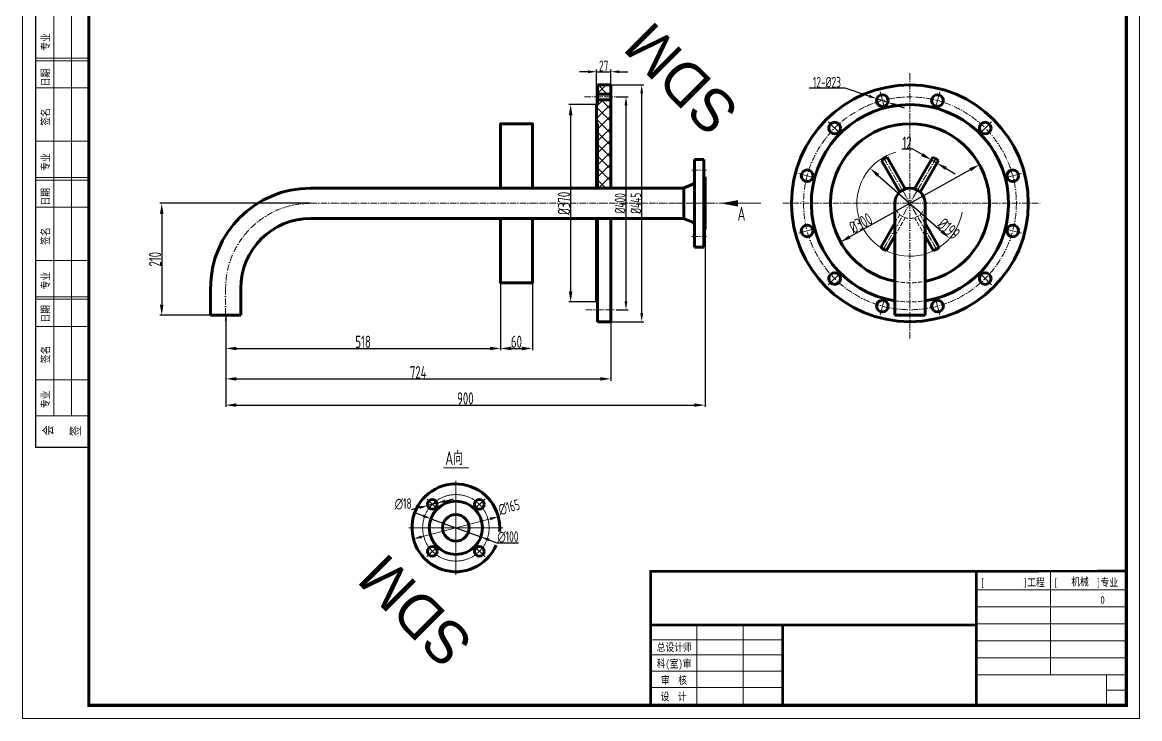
# Model space of a CAD drawing. Header units: millimetres. Extents: x -111403 to -40877, y -22 to 26358.
# Drawn here: x -52827 to -50727, y 17 to 1326 of the extents above; entities that cross this region are included whole.
import ezdxf

# ---------------------------------------------------------------- set-up
doc = ezdxf.new("R2010")
doc.units = ezdxf.units.MM
doc.header["$PDMODE"] = 34
doc.header["$PDSIZE"] = -6
for name, pattern in [('ACAD_ISO02W100', [11, 8, -3]), ('ACAD_ISO10W100', [18.7, 12, -3, 0.7, -3]), ('ACAD_ISO12W100', [22.4, 12, -3, 0.7, -3, 0.7, -3])]:
    doc.linetypes.add(name, pattern=pattern)
doc.layers.add('SDMDI', color=253, linetype='Continuous')
for name, color, linetype, lineweight in [('TK', 7, 'Continuous', 20), ('双点划线', 3, 'ACAD_ISO12W100', 18), ('标注', 7, 'Continuous', 18), ('粗实线', 2, 'Continuous', 70), ('细线', 4, 'Continuous', 13), ('虚线', 6, 'ACAD_ISO02W100', 18)]:
    doc.layers.add(name, color=color, linetype=linetype, lineweight=lineweight)
doc.styles.add('HGCAD', font='gbenor.shx', dxfattribs={"width": 0.75, "bigfont": 'gbcbig.shx'})
doc.styles.add('sdmdi', font='STCAIYUN.TTF', dxfattribs={"height": 16})
doc.styles.add('宋体', font='SimSun.ttf', dxfattribs={"width": 0.7})
doc.dimstyles.new('HGCAD$0', dxfattribs={"dimtxt": 20, "dimasz": 16, "dimexe": 4, "dimexo": 1, "dimgap": 1, "dimtad": 1, "dimtoh": 1, "dimdec": 0, "dimdsep": 46, "dimtxsty": 'HGCAD', "dimcen": 0, "dimadec": 1, "dimazin": 0, "dimtfac": 1, "dimtdec": 0, "dimtmove": 0, "dimatfit": 1, "dimfxl": 0, "dimarcsym": 0})
doc.dimstyles.new('HGCAD$3', dxfattribs={"dimtxt": 20, "dimasz": 16, "dimexe": 4, "dimexo": 1, "dimgap": 1, "dimtad": 1, "dimtoh": 1, "dimdec": 0, "dimdsep": 46, "dimtxsty": 'HGCAD', "dimcen": 0, "dimadec": 1, "dimazin": 0, "dimtfac": 1, "dimtdec": 0, "dimtmove": 0, "dimatfit": 1, "dimfxl": 0, "dimarcsym": 0})

# ---------------------------------------------------------------- blocks, each defined once
blk = doc.blocks.new('*D7')
at = {"layer": 'Defpoints', "color": 0}
for p in [(-51028.3, 1058.8), (-51289.5, 913.2)]:
    blk.add_point(p, dxfattribs=at)
at = {"layer": '标注', "color": 0, "lineweight": -2}
blk.add_line((-51045.8, 1049.1), (-51272, 923), dxfattribs=at)
at = {"layer": '标注', "color": 0}
for points in [[(-51047.4, 1052), (-51044.2, 1046.1), (-51028.3, 1058.8)], [(-51273.6, 925.9), (-51270.4, 920), (-51289.5, 913.2)]]:
    blk.add_solid(points, dxfattribs=at)
at = {"layer": '标注', "color": 0, "insert": (-51251.4, 948.7), "char_height": 35, "attachment_point": 5, "rotation": 29.1379, "style": 'HGCAD'}
blk.add_mtext('{\\H0.6571x;%%C300}', dxfattribs=at)
blk = doc.blocks.new('*D8')
at = {"layer": 'Defpoints', "color": 0}
for p in [(-51233.8, 1051.8), (-51084.3, 920.2)]:
    blk.add_point(p, dxfattribs=at)
at = {"layer": '标注', "color": 0, "lineweight": -2}
blk.add_line((-51218.8, 1038.6), (-51099.3, 933.4), dxfattribs=at)
at = {"layer": '标注', "color": 0}
for points in [[(-51216.6, 1041.1), (-51221, 1036.1), (-51233.8, 1051.8)], [(-51097.1, 935.9), (-51101.5, 930.9), (-51084.3, 920.2)]]:
    blk.add_solid(points, dxfattribs=at)
at = {"layer": '标注', "color": 0, "insert": (-51085.7, 938.1), "char_height": 35, "attachment_point": 5, "rotation": 318.652, "style": 'HGCAD'}
blk.add_mtext('{\\H0.6571x;%%C199}', dxfattribs=at)
blk = doc.blocks.new('*D9')
at = {"layer": 'Defpoints', "color": 0}
for p in [(-51118.7, 1067.6), (-51118.7, 1067.6), (-51108.3, 1061.6)]:
    blk.add_point(p, dxfattribs=at)
at = {"layer": '标注', "color": 0, "lineweight": -2}
for p, q in [((-51153.3, 1087.6), (-51174.2, 1087.6)), ((-51136, 1077.6), (-51153.3, 1087.6)), ((-51108.3, 1061.6), (-51118.7, 1067.6)), ((-51118.2, 1068.4), (-51117, 1070.6)), ((-51107.8, 1062.4), (-51106.6, 1064.6)), ((-51091, 1051.6), (-51073.7, 1041.6))]:
    blk.add_line(p, q, dxfattribs=at)
at = {"layer": '标注', "color": 0}
for points in [[(-51134.4, 1080.4), (-51137.7, 1074.7), (-51118.7, 1067.6)], [(-51089.3, 1054.4), (-51092.7, 1048.7), (-51108.3, 1061.6)]]:
    blk.add_solid(points, dxfattribs=at)
at = {"layer": '标注', "color": 0, "insert": (-51164.3, 1100.1), "char_height": 35, "attachment_point": 5, "style": 'HGCAD'}
blk.add_mtext('{\\H0.6571x;12}', dxfattribs=at)
blk = doc.blocks.new('*D10')
at = {"layer": 'Defpoints', "color": 0}
for p in [(-51928.4, 836.5), (-51868.4, 836.5), (-51868.4, 713.2)]:
    blk.add_point(p, dxfattribs=at)
at = {"layer": '标注', "color": 0, "lineweight": -2}
for p, q in [((-51928.4, 835.5), (-51928.4, 709.7)), ((-51868.4, 835.5), (-51868.4, 709.7)), ((-51908.4, 713.2), (-51888.4, 713.2))]:
    blk.add_line(p, q, dxfattribs=at)
at = {"layer": '标注', "color": 0}
for points in [[(-51908.4, 716.5), (-51908.4, 709.8), (-51928.4, 713.2)], [(-51888.4, 716.5), (-51888.4, 709.8), (-51868.4, 713.2)]]:
    blk.add_solid(points, dxfattribs=at)
at = {"layer": '标注', "color": 0, "insert": (-51898.5, 725.7), "char_height": 35, "attachment_point": 5, "style": 'HGCAD'}
blk.add_mtext('{\\H0.6571x;60}', dxfattribs=at)
blk = doc.blocks.new('*D11')
at = {"layer": 'Defpoints', "color": 0}
for p in [(-51928.4, 836.5), (-52445, 764.6), (-51928.4, 713.2)]:
    blk.add_point(p, dxfattribs=at)
at = {"layer": '标注', "color": 0, "lineweight": -2}
for p, q in [((-51928.4, 835.5), (-51928.4, 709.7)), ((-52445, 763.6), (-52445, 709.7)), ((-52425, 713.2), (-51948.4, 713.2))]:
    blk.add_line(p, q, dxfattribs=at)
at = {"layer": '标注', "color": 0}
for points in [[(-52425, 716.5), (-52425, 709.8), (-52445, 713.2)], [(-51948.4, 716.5), (-51948.4, 709.8), (-51928.4, 713.2)]]:
    blk.add_solid(points, dxfattribs=at)
at = {"layer": '标注', "color": 0, "insert": (-52186.7, 725.7), "char_height": 35, "attachment_point": 5, "style": 'HGCAD'}
blk.add_mtext('{\\H0.6571x;518}', dxfattribs=at)
blk = doc.blocks.new('*D12')
at = {"layer": 'Defpoints', "color": 0}
for p in [(-52445, 763.6), (-51721, 763.5), (-51721, 656)]:
    blk.add_point(p, dxfattribs=at)
at = {"layer": '标注', "color": 0, "lineweight": -2}
for p, q in [((-52445, 762.6), (-52445, 652.5)), ((-51721, 762.5), (-51721, 652.5)), ((-52425, 656), (-51741, 656))]:
    blk.add_line(p, q, dxfattribs=at)
at = {"layer": '标注', "color": 0}
for points in [[(-52425, 659.3), (-52425, 652.7), (-52445, 656)], [(-51741, 659.3), (-51741, 652.7), (-51721, 656)]]:
    blk.add_solid(points, dxfattribs=at)
at = {"layer": '标注', "color": 0, "insert": (-52083, 668.5), "char_height": 35, "attachment_point": 5, "style": 'HGCAD'}
blk.add_mtext('{\\H0.6571x;724}', dxfattribs=at)
blk = doc.blocks.new('*D13')
at = {"layer": 'Defpoints', "color": 0}
for p in [(-51544, 936.5), (-52445, 775.5), (-51544, 606.7)]:
    blk.add_point(p, dxfattribs=at)
at = {"layer": '标注', "color": 0, "lineweight": -2}
for p, q in [((-51544, 935.5), (-51544, 603.2)), ((-52445, 774.5), (-52445, 603.2)), ((-52425, 606.7), (-51564, 606.7))]:
    blk.add_line(p, q, dxfattribs=at)
at = {"layer": '标注', "color": 0}
for points in [[(-52425, 610), (-52425, 603.4), (-52445, 606.7)], [(-51564, 610), (-51564, 603.4), (-51544, 606.7)]]:
    blk.add_solid(points, dxfattribs=at)
at = {"layer": '标注', "color": 0, "insert": (-51994.5, 619.2), "char_height": 35, "attachment_point": 5, "style": 'HGCAD'}
blk.add_mtext('{\\H0.6571x;900}', dxfattribs=at)
blk = doc.blocks.new('*D14')
at = {"layer": 'Defpoints', "color": 0}
for p in [(-52285, 986), (-52565.2, 775.5), (-52473.5, 775.5)]:
    blk.add_point(p, dxfattribs=at)
at = {"layer": '标注', "color": 0, "lineweight": -2}
for p, q in [((-52286, 986), (-52568.7, 986)), ((-52565.2, 966), (-52565.2, 795.5)), ((-52474.5, 775.5), (-52568.7, 775.5))]:
    blk.add_line(p, q, dxfattribs=at)
at = {"layer": '标注', "color": 0}
for points in [[(-52568.5, 966), (-52561.9, 966), (-52565.2, 986)], [(-52568.5, 795.5), (-52561.9, 795.5), (-52565.2, 775.5)]]:
    blk.add_solid(points, dxfattribs=at)
at = {"layer": '标注', "color": 0, "insert": (-52577.7, 880.8), "char_height": 35, "attachment_point": 5, "rotation": 90, "style": 'HGCAD'}
blk.add_mtext('{\\H0.6571x;210}', dxfattribs=at)
blk = doc.blocks.new('*D88')
at = {"layer": 'Defpoints', "color": 0}
for p in [(-51748, 1171.5), (-51796.6, 800.5), (-51748, 800.5)]:
    blk.add_point(p, dxfattribs=at)
at = {"layer": '标注', "color": 0, "lineweight": -2}
for p, q in [((-51749, 1171.5), (-51800.1, 1171.5)), ((-51796.6, 1151.5), (-51796.6, 820.5)), ((-51749, 800.5), (-51800.1, 800.5))]:
    blk.add_line(p, q, dxfattribs=at)
at = {"layer": '标注', "color": 0}
for points in [[(-51800, 1151.5), (-51793.3, 1151.5), (-51796.6, 1171.5)], [(-51800, 820.5), (-51793.3, 820.5), (-51796.6, 800.5)]]:
    blk.add_solid(points, dxfattribs=at)
at = {"layer": '标注', "color": 0, "insert": (-51809.1, 986), "char_height": 35, "attachment_point": 5, "rotation": 90, "style": 'HGCAD'}
blk.add_mtext('{\\H0.6571x;%%C370}', dxfattribs=at)
blk = doc.blocks.new('*D107')
at = {"layer": 'Defpoints', "color": 0, "ltscale": 50}
for p in [(-51721, 1208.5), (-51663.1, 1208.5), (-51721, 763.5)]:
    blk.add_point(p, dxfattribs=at)
at = {"layer": '标注', "color": 0, "lineweight": -2, "ltscale": 50}
for p, q in [((-51720, 1208.5), (-51659.1, 1208.5)), ((-51663.1, 779.5), (-51663.1, 1192.5)), ((-51720, 763.5), (-51659.1, 763.5))]:
    blk.add_line(p, q, dxfattribs=at)
at = {"layer": '标注', "color": 0, "ltscale": 50}
for points in [[(-51665.7, 1192.5), (-51660.4, 1192.5), (-51663.1, 1208.5)], [(-51665.7, 779.5), (-51660.4, 779.5), (-51663.1, 763.5)]]:
    blk.add_solid(points, dxfattribs=at)
at = {"layer": '标注', "color": 0, "ltscale": 50, "insert": (-51674.1, 986), "char_height": 20, "attachment_point": 5, "rotation": 90, "style": 'HGCAD'}
blk.add_mtext('%%C445', dxfattribs=at)
blk = doc.blocks.new('*D108')
at = {"layer": 'Defpoints', "color": 0, "ltscale": 50}
for p in [(-51712, 1186), (-51712, 786), (-51692.6, 786)]:
    blk.add_point(p, dxfattribs=at)
at = {"layer": '标注', "color": 0, "lineweight": -2, "ltscale": 50}
for p, q in [((-51711, 1186), (-51688.6, 1186)), ((-51692.6, 1170), (-51692.6, 802)), ((-51711, 786), (-51688.6, 786))]:
    blk.add_line(p, q, dxfattribs=at)
at = {"layer": '标注', "color": 0, "ltscale": 50}
for points in [[(-51695.3, 1170), (-51690, 1170), (-51692.6, 1186)], [(-51695.3, 802), (-51690, 802), (-51692.6, 786)]]:
    blk.add_solid(points, dxfattribs=at)
at = {"layer": '标注', "color": 0, "ltscale": 50, "insert": (-51703.6, 986), "char_height": 20, "attachment_point": 5, "rotation": 90, "style": 'HGCAD'}
blk.add_mtext('%%C400', dxfattribs=at)
blk = doc.blocks.new('*D109')
at = {"layer": 'Defpoints', "color": 0, "ltscale": 50}
for p in [(-51721, 1233.3), (-51748, 1171.5), (-51721, 1171.5)]:
    blk.add_point(p, dxfattribs=at)
at = {"layer": '标注', "color": 0, "lineweight": -2, "ltscale": 50}
for p, q in [((-51764, 1233.3), (-51780, 1233.3)), ((-51748, 1172.5), (-51748, 1237.3)), ((-51748, 1233.3), (-51721, 1233.3)), ((-51721, 1172.5), (-51721, 1237.3)), ((-51705, 1233.3), (-51689, 1233.3))]:
    blk.add_line(p, q, dxfattribs=at)
at = {"layer": '标注', "color": 0, "ltscale": 50}
for points in [[(-51764, 1236), (-51764, 1230.6), (-51748, 1233.3)], [(-51705, 1236), (-51705, 1230.6), (-51721, 1233.3)]]:
    blk.add_solid(points, dxfattribs=at)
at = {"layer": '标注', "color": 0, "ltscale": 50, "insert": (-51734.5, 1244.3), "char_height": 20, "attachment_point": 5, "style": 'HGCAD'}
blk.add_mtext('27', dxfattribs=at)
blk = doc.blocks.new('*D110')
at = {"layer": 'Defpoints', "color": 0, "ltscale": 50}
for p in [(-51221.1, 1182.6), (-51200.2, 1175.6)]:
    blk.add_point(p, dxfattribs=at)
at = {"layer": '标注', "color": 0, "lineweight": -2, "ltscale": 50}
for p, q in [((-51280.8, 1202.7), (-51348.1, 1202.7)), ((-51236.2, 1187.7), (-51280.8, 1202.7)), ((-51200.2, 1175.6), (-51221.1, 1182.6)), ((-51185.1, 1170.5), (-51169.9, 1165.4))]:
    blk.add_line(p, q, dxfattribs=at)
at = {"layer": '标注', "color": 0, "ltscale": 50}
for points in [[(-51235.4, 1190.3), (-51237.1, 1185.2), (-51221.1, 1182.6)], [(-51184.2, 1173.1), (-51185.9, 1168), (-51200.2, 1175.6)]]:
    blk.add_solid(points, dxfattribs=at)
at = {"layer": '标注', "color": 0, "ltscale": 50, "insert": (-51314.9, 1213.7), "char_height": 20, "attachment_point": 5, "style": 'HGCAD'}
blk.add_mtext('12-%%C23', dxfattribs=at)
blk = doc.blocks.new('*D111')
at = {"layer": 'Defpoints', "color": 0, "ltscale": 50}
for p in [(-52047.8, 422.4), (-52065.2, 417.9)]:
    blk.add_point(p, dxfattribs=at)
at = {"layer": '标注', "color": 0, "lineweight": -2, "ltscale": 50}
for p, q in [((-52047.8, 422.4), (-52065.2, 417.9)), ((-52032.3, 426.4), (-52016.8, 430.5)), ((-52080.7, 413.9), (-52096.2, 409.9))]:
    blk.add_line(p, q, dxfattribs=at)
at = {"layer": '标注', "color": 0, "ltscale": 50}
for points in [[(-52033, 429), (-52031.6, 423.9), (-52047.8, 422.4)], [(-52081.4, 416.5), (-52080, 411.3), (-52065.2, 417.9)]]:
    blk.add_solid(points, dxfattribs=at)
at = {"layer": '标注', "color": 0, "ltscale": 50, "insert": (-52111.3, 420.9), "char_height": 20, "attachment_point": 5, "style": 'HGCAD'}
blk.add_mtext('∅18', dxfattribs=at)
blk = doc.blocks.new('*D112')
at = {"layer": 'Defpoints', "color": 0, "ltscale": 50}
for p in [(-52059.3, 393.1), (-51965.3, 358.8)]:
    blk.add_point(p, dxfattribs=at)
at = {"layer": '标注', "color": 0, "lineweight": -2, "ltscale": 50}
for p, q in [((-52074.3, 398.6), (-52089.3, 404.1)), ((-52059.3, 393.1), (-51965.3, 358.8)), ((-51950.3, 353.4), (-51935.3, 347.9)), ((-51935.3, 347.9), (-51894.5, 347.9))]:
    blk.add_line(p, q, dxfattribs=at)
at = {"layer": '标注', "color": 0, "ltscale": 50}
for points in [[(-52073.4, 401.1), (-52075.2, 396.1), (-52059.3, 393.1)], [(-51949.4, 355.9), (-51951.2, 350.9), (-51965.3, 358.8)]]:
    blk.add_solid(points, dxfattribs=at)
at = {"layer": '标注', "color": 0, "ltscale": 50, "insert": (-51914.4, 358.9), "char_height": 20, "attachment_point": 5, "style": 'HGCAD'}
blk.add_mtext('∅100', dxfattribs=at)

msp = doc.modelspace()

# ---------------------------------------------------------------- hatches: boundary and pattern name
at = {"layer": '细线', "ltscale": 50}
h = msp.add_hatch(dxfattribs=at)
h.set_pattern_fill('ANSI37', color=256, scale=5, style=0)
h.paths.add_polyline_path([(-51721.0418, 1180.4582), (-51746.0418, 1180.4582), (-51746.0418, 1171.4582), (-51748.0418, 1171.4582), (-51748.0418, 1135.5029), (-51746.0418, 1135.5029), (-51746.0418, 1014.5088), (-51721.0418, 1014.5088)])
h.paths.add_polyline_path([(-51746.0418, 1208.4582), (-51746.0418, 1191.4582), (-51721.0418, 1191.4582), (-51721.0418, 1208.4582)])

# ---------------------------------------------------------------- linework, layer by layer
at = {"layer": 'TK', "color": 4}
for p, q in [((-50894.4653, 99.4375), (-50894.4653, 294.5174)), ((-50752.1501, 259.7222), (-51034.0063, 259.7222)), ((-50752.1501, 227.6652), (-51034.0063, 227.6652)), ((-51559.6839, 42.2484), (-51559.6839, 193.2396)), ((-51472.0693, 42.2484), (-51472.0693, 193.2396)), ((-50752.1501, 195.6083), (-51034.0063, 195.6083)), ((-51398.1033, 165.6874), (-51646.0844, 165.6874)), ((-50752.1501, 163.5513), (-51034.0063, 163.5513)), ((-51646.0844, 137.3161), (-51398.2494, 137.3161)), ((-50752.1501, 131.4944), (-51034.0063, 131.4944)), ((-51398.1033, 106.4435), (-51646.0844, 106.4435)), ((-50752.1501, 99.4375), (-51034.0063, 99.4375)), ((-50789.3393, 42.2484), (-50789.3393, 99.4375)), ((-51646.0844, 75.571), (-51398.1033, 75.571)), ((-50752.1501, 71.0691), (-50789.3393, 71.0691))]:
    msp.add_line(p, q, dxfattribs=at)
at = {"layer": 'TK'}
msp.add_lwpolyline([(-52827.1501, 17.2484), (-50727.1501, 17.2484), (-50727.1501, 1502.2484), (-52827.1501, 1502.2484)], close=True, dxfattribs=at)
at = {"layer": 'TK', "color": 1, "const_width": 2.5}
msp.add_lwpolyline([(-52802.1501, 1477.2484), (-52802.1501, 527.2484), (-52702.1501, 527.2484), (-52702.1501, 1477.2484)], close=True, dxfattribs=at)
at = {"layer": 'TK', "color": 4, "linetype": 'Continuous'}
for points in [[(-52767.9109, 586.2409), (-52767.9109, 1477.2484)], [(-52735.0002, 586.2409), (-52735.0002, 1477.2484)], [(-52800.8216, 1253.9919), (-52702.0895, 1253.9919)], [(-52800.761, 1258.7455), (-52702.0289, 1258.7455)], [(-52800.8216, 1202.8322), (-52702.0895, 1202.8322)], [(-52800.8216, 1102.737), (-52702.0895, 1102.737)], [(-52800.8216, 1034.5773), (-52702.0895, 1034.5773)], [(-52800.8216, 1029.8237), (-52702.0895, 1029.8237)], [(-52800.8216, 978.664), (-52702.0895, 978.664)], [(-52800.8216, 878.5689), (-52702.0895, 878.5689)], [(-52800.8216, 810.4091), (-52702.0895, 810.4091)], [(-52800.8216, 805.6556), (-52702.0895, 805.6556)], [(-52800.8216, 754.4958), (-52702.0895, 754.4958)], [(-52800.8216, 654.4007), (-52702.0895, 654.4007)], [(-52800.8216, 586.2409), (-52702.0895, 586.2409)]]:
    msp.add_lwpolyline(points, dxfattribs=at)
at = {"layer": 'TK'}
msp.add_lwpolyline([(-52702.1501, 42.2484, 6, 6, 0), (-50752.1501, 42.2484, 6, 6, 0), (-50752.1501, 1477.2484, 6, 6, 0), (-52702.1501, 1477.2484, 6, 6, 0)], format="xyseb", close=True, dxfattribs=at)
at = {"layer": 'TK', "color": 1, "linetype": 'Continuous', "const_width": 5}
msp.add_lwpolyline([(-50752.1501, 42.2484), (-51646.0844, 42.2484), (-51646.0844, 294.4139), (-50752.1501, 294.5174), (-50752.1501, 42.2484)], dxfattribs=at)
at = {"layer": 'TK', "color": 1, "const_width": 5}
for points in [[(-51034.0063, 42.0346), (-51034.0063, 294.5174)], [(-51646.0844, 193.2396), (-51034.0063, 193.2396)], [(-51398.2494, 42.0346), (-51398.2494, 193.2396)]]:
    msp.add_lwpolyline(points, dxfattribs=at)
at = {"layer": '双点划线', "color": 1, "linetype": 'ACAD_ISO10W100'}
for p, q in [((-51770.7935, 1185.9582), (-51712.0088, 1185.9582)), ((-51569.0418, 1048.5088), (-51541.0418, 1048.5088)), ((-51598.0418, 986.0088), (-51536.0418, 986.0088)), ((-51569.0418, 923.5088), (-51541.0418, 923.5088)), ((-51768.2897, 785.9582), (-51712.0088, 785.9582))]:
    msp.add_line(p, q, dxfattribs=at)
at = {"layer": '双点划线', "color": 1, "linetype": 'ACAD_ISO10W100', "ltscale": 50}
for p, q in [((-51215.0457, 1195.5641), (-51206.2458, 1162.7226)), ((-51102.7182, 1195.5641), (-51111.518, 1162.7226)), ((-51312.3241, 1139.4004), (-51288.2825, 1115.3587)), ((-51005.4398, 1139.4004), (-51029.4814, 1115.3587)), ((-51368.4878, 1042.1219), (-51335.6464, 1033.3221)), ((-50949.276, 1042.1219), (-50982.1175, 1033.3221)), ((-51368.4878, 929.7945), (-51335.6464, 938.5943)), ((-50949.276, 929.7945), (-50982.1175, 938.5943)), ((-51312.3241, 832.516), (-51288.2825, 856.5576)), ((-51005.4398, 832.516), (-51029.4814, 856.5576)), ((-51215.0457, 776.3523), (-51206.2458, 809.1938)), ((-51102.7182, 776.3523), (-51111.518, 809.1938))]:
    msp.add_line(p, q, dxfattribs=at)
at = {"layer": '标注', "color": 1, "linetype": 'ACAD_ISO10W100'}
for p, q in [((-51158.8819, 1230.3827), (-51158.8819, 731.2063)), ((-51208.6319, 1072.1277), (-51158.8819, 985.9582)), ((-51109.1319, 1072.1277), (-51158.8819, 985.9582)), ((-52285.0418, 986.0088), (-51496.0418, 986.0088)), ((-51397.5423, 986.0088), (-50912.5383, 986.0088)), ((-51208.6319, 899.7887), (-51158.8819, 985.9582)), ((-51109.1319, 899.7887), (-51158.8819, 985.9582)), ((-52445.0418, 826.0088), (-52445.0418, 764.6298))]:
    msp.add_line(p, q, dxfattribs=at)
at = {"layer": '标注', "ltscale": 50}
for p, q in [((-51481.8939, 986.0088), (-51439.1335, 986.0088)), ((-52035.3903, 488.7501), (-51988.0076, 488.7501)), ((-52076.6347, 359.1033), (-51947.9836, 392.8358))]:
    msp.add_line(p, q, dxfattribs=at)
at = {"layer": '标注', "color": 1, "linetype": 'ACAD_ISO10W100', "ltscale": 50}
for p, q in [((-52012.3091, 287.4695), (-52012.3091, 464.4695)), ((-52067.1099, 430.7703), (-52045.8967, 409.5571)), ((-51957.5084, 430.7703), (-51978.7216, 409.5571)), ((-52100.8091, 375.9695), (-51923.8091, 375.9695)), ((-52067.1099, 321.1687), (-52045.8967, 342.3819)), ((-51957.5084, 321.1687), (-51978.7216, 342.3819))]:
    msp.add_line(p, q, dxfattribs=at)
at = {"layer": '标注', "ltscale": 50}
msp.add_lwpolyline([(-51514.8312, 986.0088, 0, 12, 0), (-51481.8939, 986.0088, 12, 12, 0)], format="xyseb", dxfattribs=at)
at = {"layer": '标注', "color": 1, "linetype": 'ACAD_ISO10W100'}
msp.add_circle((-51158.8819, 985.9582), 200, dxfattribs=at)
at = {"layer": '标注', "color": 1, "linetype": 'ACAD_ISO10W100', "ltscale": 50}
msp.add_circle((-52012.3091, 375.9695), 62.5, dxfattribs=at)
at = {"layer": '标注', "color": 1, "linetype": 'ACAD_ISO10W100'}
msp.add_arc((-52285.0418, 826.0088), 160, 90, 180, dxfattribs=at)
at = {"layer": '标注', "ltscale": 50}
for points in [[(-51948.6599, 395.4153), (-51947.3072, 390.2563), (-51932.5067, 396.8938)], [(-52077.3111, 361.6827), (-52075.9584, 356.5238), (-52092.1115, 355.0452)]]:
    msp.add_solid(points, dxfattribs=at)
at = {"layer": '粗实线'}
for p, q in [((-51721.0418, 1208.4582), (-51746.0418, 1208.4582)), ((-51746.0418, 1171.4582), (-51746.0418, 1208.4582)), ((-51746.0418, 1171.4582), (-51746.0418, 1208.4582)), ((-51721.0418, 1014.5088), (-51721.0418, 1208.4582)), ((-51746.0418, 1191.4582), (-51721.0418, 1191.4582)), ((-51746.0418, 1180.4582), (-51721.0418, 1180.4582)), ((-51748.0418, 1171.4582), (-51746.0418, 1171.4582)), ((-51748.0418, 1014.5088), (-51748.0418, 1171.4582)), ((-51746.0418, 1135.5029), (-51748.0418, 1135.5029)), ((-51746.0418, 1014.5088), (-51746.0418, 1135.5029)), ((-51746.0418, 1014.5088), (-51746.0418, 1135.5029)), ((-51212.3269, 1066.5277), (-51201.9346, 1072.5277)), ((-51201.9346, 1072.5277), (-51167.6164, 1013.0867)), ((-51115.8292, 1072.5277), (-51150.1474, 1013.0867)), ((-51105.4369, 1066.5277), (-51115.8292, 1072.5277)), ((-51564.0418, 1068.5088), (-51546.0418, 1068.5088)), ((-51564.0418, 903.5088), (-51564.0418, 1068.5088)), ((-51546.0418, 903.5088), (-51546.0418, 1068.5088)), ((-51212.3269, 1066.5277), (-51178.0087, 1007.0867)), ((-51105.4369, 1066.5277), (-51139.7551, 1007.0867)), ((-51544.0418, 1035.5088), (-51546.0418, 1035.5088)), ((-51544.0418, 936.5088), (-51544.0418, 1035.5088)), ((-52285.0418, 1014.5088), (-51684.0418, 1014.5088)), ((-51584.0418, 1014.5088), (-51704.0418, 1014.5088)), ((-51592.0418, 1014.5088), (-51585.0602, 1014.5088)), ((-51584.0418, 957.5088), (-51584.0418, 1014.5088)), ((-51583.1045, 1014.9071), (-51567.0861, 1021.715)), ((-51187.3819, 986.0088), (-51187.3819, 775.5123)), ((-51130.3819, 986.0088), (-51130.3819, 775.5123)), ((-52285.0418, 957.5088), (-51684.0418, 957.5088)), ((-51748.0418, 800.4582), (-51748.0418, 957.5088)), ((-51746.0418, 763.4582), (-51746.0418, 957.5088)), ((-51721.0418, 957.5088), (-51721.0418, 763.4582)), ((-51584.0418, 957.5088), (-51704.0418, 957.5088)), ((-51592.0418, 957.5088), (-51585.0602, 957.5088)), ((-51583.1045, 957.1105), (-51567.0861, 950.3026)), ((-51213.7375, 902.9455), (-51187.3819, 948.5947)), ((-51104.0263, 902.9455), (-51130.3819, 948.5947)), ((-51546.0418, 936.5088), (-51544.0418, 936.5088)), ((-51203.3452, 896.9455), (-51187.3819, 924.5947)), ((-51114.4186, 896.9455), (-51130.3819, 924.5947)), ((-51564.0418, 903.5088), (-51546.0418, 903.5088)), ((-52473.5418, 826.0088), (-52473.5418, 775.5123)), ((-52416.5418, 826.0088), (-52416.5418, 775.5123)), ((-51748.0418, 800.4582), (-51746.0418, 800.4582)), ((-52473.5418, 775.5123), (-52416.5418, 775.5123)), ((-51721.0418, 763.4582), (-51746.0418, 763.4582)), ((-51187.3819, 775.5123), (-51130.3819, 775.5123))]:
    msp.add_line(p, q, dxfattribs=at)
for points in [[(-51928.4046, 1014.5088), (-51868.3779, 1014.5088), (-51868.3779, 1135.5088), (-51928.4046, 1135.5088)], [(-51928.4046, 957.5088), (-51868.3779, 957.5088), (-51868.3779, 836.5088), (-51928.4046, 836.5088)]]:
    msp.add_lwpolyline(points, close=True, dxfattribs=at)
for centre, radius in [((-51158.8819, 985.9582), 222.5), ((-51210.6457, 1179.1433), 11), ((-51107.1181, 1179.1433), 11), ((-51300.3033, 1127.3795), 11), ((-51017.4606, 1127.3795), 11), ((-51352.0671, 1037.722), 11), ((-50965.6968, 1037.722), 11), ((-51352.0671, 934.1944), 11), ((-50965.6968, 934.1944), 11), ((-51300.3033, 844.5368), 11), ((-51017.4606, 844.5368), 11), ((-51210.6457, 792.773), 11), ((-51107.1181, 792.773), 11), ((-52056.5033, 420.1637), 9), ((-52012.3091, 375.9695), 50), ((-51968.115, 420.1637), 9), ((-52012.3091, 375.9695), 25), ((-52056.5033, 331.7753), 9), ((-51968.115, 331.7753), 9)]:
    msp.add_circle(centre, radius, dxfattribs=at)
for centre, radius, start, end in [((-51158.825, 986.0568), 185.4014, 278.8247867, 261.1395846), ((-51158.825, 986.0568), 149.4461, 280.9568284, 258.9838673), ((-52285.0418, 826.0088), 188.5, 90, 180), ((-51585.0602, 1019.5088), 5, 270, 293.025492), ((-51569.0418, 1026.3166), 5, 293.025492, 0), ((-51158.8819, 986.0088), 28.5, 0, 180), ((-52285.0418, 826.0088), 131.5, 90, 180), ((-51585.0602, 952.5088), 5, 66.974508, 90), ((-51569.0418, 945.701), 5, 0, 66.974508), ((-51158.8527, 986.0088), 99.5583, 236.544909, 243.455091), ((-51158.8527, 986.0088), 99.5583, 296.4825147, 303.3926966), ((-52012.3091, 375.9695), 82.5, 355.0725278, 336.5573645)]:
    msp.add_arc(centre, radius, start, end, dxfattribs=at)
at = {"layer": '细线', "ltscale": 50}
msp.add_arc((-51159.0332, 986.0088), 99.6129, 105.2329079, 350.3257094, dxfattribs=at)
at = {"layer": '虚线'}
for p, q in [((-51187.3819, 948.5947), (-51178.0087, 964.8296)), ((-51187.3819, 924.5947), (-51167.6164, 958.8296)), ((-51130.3819, 924.5947), (-51150.1474, 958.8296)), ((-51130.3819, 948.5947), (-51139.7551, 964.8296)), ((-51746.0418, 836.5147), (-51748.0418, 836.5147))]:
    msp.add_line(p, q, dxfattribs=at)
for centre, radius, start, end in [((-51158.8819, 986.0088), 28.5, 180, 0), ((-51158.9137, 972.9523), 149.4941, 259.0211, 259.0220967), ((-51158.825, 986.0568), 149.4461, 258.9838673, 280.9716408), ((-51158.825, 986.0568), 185.4014, 261.1395846, 278.8247867)]:
    msp.add_arc(centre, radius, start, end, dxfattribs=at)

# ---------------------------------------------------------------- texts
at = {"layer": 'SDMDI', "style": 'sdmdi'}
for p in [(-51476.2905, 1163.5952), (-51976.2905, 163.5952)]:
    msp.add_text('SDM', height=80, rotation=135, dxfattribs=at).set_placement(p)
at = {"layer": 'TK', "color": 4, "style": '宋体', "width": 0.8}
for s, height, p in [('专业', 14.68461, (-52776.3425, 1272.957)), ('日期', 14.68461, (-52776.4031, 1205.9438)), ('签名', 14.68461, (-52776.4031, 1131.9621)), ('专业', 14.68461, (-52776.4031, 1047.14)), ('日期', 14.68461, (-52776.4031, 981.7756)), ('签名', 14.68461, (-52776.4031, 907.7939)), ('专业', 14.68461, (-52776.4031, 824.2512)), ('日期', 14.68461, (-52776.4031, 761.9821)), ('签名', 14.68461, (-52776.0835, 685.2778)), ('专业', 14.68461, (-52776.4031, 600.9709)), ('会', 17.6215, (-52769.9812, 549.5069)), ('签', 17.6215, (-52718.7278, 548.6069))]:
    msp.add_text(s, height=height, rotation=90, dxfattribs=at).set_placement(p)
for s, height, p in [('[         ]工程', 14.684612, (-51026.4162, 266.0841)), ('[         ]专业', 14.684612, (-50888.3573, 266.0841)), ('机械', 14.68461, (-50855.6333, 267.3505)), ('0', 14.6846, (-50800.7683, 233.3201)), ('总设计师', 14.68461, (-51634.8005, 144.0331)), ('科(室)审', 14.68461, (-51634.8005, 113.1606)), ('审  核', 14.68461, (-51626.8114, 82.2478)), ('设  计', 14.68461, (-51627.5688, 51.4197))]:
    msp.add_text(s, height=height, dxfattribs=at).set_placement(p)
at = {"layer": '标注', "style": 'HGCAD', "width": 0.75}
for s, p in [('A', (-51482.9979, 953.4565)), ('A向', (-52032.2581, 494.1585))]:
    msp.add_text(s, height=25.92, dxfattribs=at).set_placement(p)
at = {"layer": '标注', "ltscale": 50, "insert": (-51912.3565, 414.6145), "char_height": 20, "attachment_point": 5, "rotation": 14.6923057, "style": 'HGCAD'}
msp.add_mtext('∅165', dxfattribs=at)

# ---------------------------------------------------------------- dimensions: what is measured, and where the dimension line sits
at = {"layer": '标注', "ltscale": 50}
dim = msp.add_linear_dim(base=(-51721.0418, 1233.2993), p1=(-51748.0418, 1171.4582), p2=(-51721.0418, 1171.4582), dimstyle='HGCAD$0', dxfattribs=at)
dim.commit()
dim.dimension.update_dxf_attribs({"geometry": '*D109', "text_midpoint": (-51734.5418, 1244.2993)})
dim = msp.add_diameter_dim_2p(p1=(-51200.2187, 1175.6394), p2=(-51221.0727, 1182.6473), text='12-%%C23', dimstyle='HGCAD$3', dxfattribs=at)
dim.commit()
dim.dimension.update_dxf_attribs({"geometry": '*D110', "text_midpoint": (-51314.9301, 1202.7041), "dimtype": 163})
for base, p1, p2, picture, middle in [((-51663.0679, 1208.4582), (-51721.0418, 763.4582), (-51721.0418, 1208.4582), '*D107', (-51674.0679, 985.9582)), ((-51692.6371, 785.9582), (-51712.0088, 1185.9582), (-51712.0088, 785.9582), '*D108', (-51703.6371, 985.9582))]:
    dim = msp.add_linear_dim(base=base, p1=p1, p2=p2, angle=90, text='%%C<>', dimstyle='HGCAD$0', dxfattribs=at)
    dim.commit()
    dim.dimension.update_dxf_attribs({"geometry": picture, "text_midpoint": middle})
at = {"layer": '标注'}
for base, p1, p2, text, picture, middle in [((-51796.6366, 800.4582), (-51748.0418, 1171.4582), (-51748.0418, 800.4582), '{\\H0.6571x;%%C370}', '*D88', (-51809.1359, 985.9582)), ((-52565.2055, 775.5123), (-52285.0418, 986.0088), (-52473.5418, 775.5123), '{\\H0.6571x;<>}', '*D14', (-52577.7047, 880.7605))]:
    dim = msp.add_linear_dim(base=base, p1=p1, p2=p2, angle=90, text=text, dimstyle='HGCAD$0', override={"dimtxt": 35, "dimasz": 20, "dimexe": 3.5}, dxfattribs=at)
    dim.commit()
    dim.dimension.update_dxf_attribs({"geometry": picture, "text_midpoint": middle})
dim = msp.add_aligned_dim(p1=(-51108.3081, 1061.5546), p2=(-51118.7004, 1067.5546), distance=0, text='{\\H0.6571x;<>}', dimstyle='HGCAD$0', override={"dimtxt": 35, "dimasz": 20, "dimexe": 3.5}, dxfattribs=at)
dim.commit()
dim.dimension.update_dxf_attribs({"geometry": '*D9', "text_midpoint": (-51164.2927, 1100.0538)})
for p1, p2, text, picture, middle in [((-51028.3355, 1058.7995), (-51289.4868, 913.2181), '{\\H0.6571x;%%C300}', '*D7', (-51245.3461, 937.8248)), ((-51233.8137, 1051.8162), (-51084.2526, 920.2014), '{\\H0.6571x;%%C199}', '*D8', (-51093.9597, 928.7437))]:
    dim = msp.add_diameter_dim_2p(p1=p1, p2=p2, text=text, dimstyle='HGCAD$3', override={"dimtxt": 35, "dimasz": 20, "dimexe": 3.5}, dxfattribs=at)
    dim.commit()
    dim.dimension.update_dxf_attribs({"geometry": picture, "text_midpoint": middle, "dimtype": 163})
for base, p1, p2, text, picture, middle in [((-51544.0418, 606.7141), (-52445.0418, 775.5123), (-51544.0418, 936.5088), '{\\H0.6571x;900}', '*D13', (-51994.5418, 619.2133)), ((-51928.4046, 713.174), (-52445.0418, 764.6298), (-51928.4046, 836.5088), '{\\H0.6571x;518}', '*D11', (-52186.7232, 725.6733)), ((-51721.0418, 656.0047), (-52445.0418, 763.6298), (-51721.0418, 763.4582), '{\\H0.6571x;724}', '*D12', (-52083.0418, 668.5039))]:
    dim = msp.add_linear_dim(base=base, p1=p1, p2=p2, text=text, dimstyle='HGCAD$0', override={"dimtxt": 35, "dimasz": 20, "dimexe": 3.5}, dxfattribs=at)
    dim.commit()
    dim.dimension.update_dxf_attribs({"geometry": picture, "text_midpoint": middle})
dim = msp.add_linear_dim(base=(-51868.3779, 713.1546), p1=(-51928.4046, 836.5088), p2=(-51868.3779, 836.5088), text='{\\H0.6571x;<>}', dimstyle='HGCAD$0', override={"dimtxt": 35, "dimasz": 20, "dimexe": 3.5}, dxfattribs=at)
dim.commit()
dim.dimension.update_dxf_attribs({"geometry": '*D10', "text_midpoint": (-51898.5081, 713.1546), "dimtype": 160})
at = {"layer": '标注', "ltscale": 50}
for p1, p2, picture, middle in [((-52047.7919, 422.4245), (-52065.2147, 417.9029), '*D111', (-52111.3233, 409.8644)), ((-52059.2847, 393.0953), (-51965.3335, 358.8437), '*D112', (-51914.3653, 347.8832))]:
    dim = msp.add_diameter_dim_2p(p1=p1, p2=p2, dimstyle='HGCAD$3', dxfattribs=at)
    dim.commit()
    dim.dimension.update_dxf_attribs({"geometry": picture, "text_midpoint": middle, "dimtype": 163})

doc.saveas('drawing.dxf')
